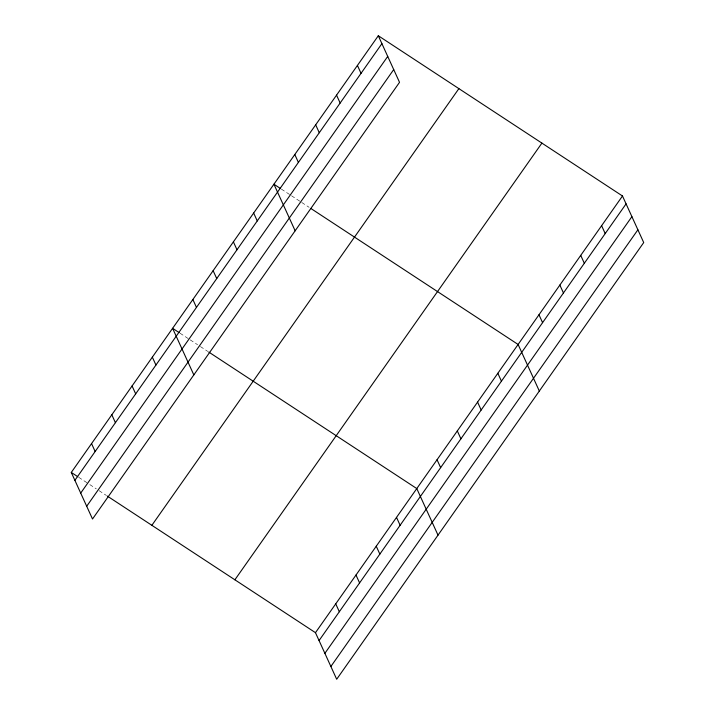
<?xml version="1.0" encoding="UTF-8"?>
<svg xmlns="http://www.w3.org/2000/svg" width="715" height="715" viewBox="0 0 715 715"><rect width="100%" height="100%" fill="white"/><g stroke="black" fill="none" stroke-linecap="round" stroke-linejoin="round"><path stroke-width="0.54" stroke-dasharray="3.58 2.68" d="M281.335 189.082L290.594 195.159M291.523 195.767L299.853 201.237M301.712 202.452L309.121 207.323M180.019 333.19L189.278 339.268M190.199 339.875L197.608 344.737M200.388 346.56L207.797 351.423M78.695 477.298L88.883 483.983M89.813 484.591L96.293 488.846M99.072 490.669L106.481 495.531"/><path stroke-width="1.07" d="M378.306 35.75L399.533 82.323L92.512 519.01L71.286 472.436L378.306 35.75L622.488 195.99L643.715 242.564L336.694 679.25L315.467 632.677L107.411 496.139M74.887 480.328L381.908 43.642M80.706 493.091L387.727 56.413M86.694 506.247L393.715 69.561M151.866 525.311L458.887 88.633M234.886 579.794L541.907 143.107M315.467 632.677L622.488 195.99M319.06 640.569L626.081 203.882M324.878 653.331L631.899 216.654M330.875 666.487L637.896 229.801M280.405 188.474L273.925 184.22L295.152 230.802M310.971 208.539L518.098 344.46L539.325 391.042M179.09 332.582L172.601 328.328L193.828 374.901M208.726 352.03L416.782 488.568L438.009 535.142M71.286 472.436L77.774 476.691M601.61 225.681L605.203 233.582M580.732 255.38L584.325 263.272M559.854 285.07L563.456 292.971M538.976 314.77L542.578 322.662M357.429 65.44L361.03 73.341M497.837 373.284L501.43 381.175M477.575 402.107L481.168 409.999M336.55 95.14L340.152 103.032M457.305 430.922L460.907 438.822M315.681 124.83L319.274 132.731M437.044 459.745L440.646 467.646M294.803 154.529L298.396 162.421M396.521 517.392L400.114 525.284M253.655 213.043L257.257 220.935M376.251 546.206L379.853 554.107M233.394 241.867L236.996 249.758M355.99 575.03L359.591 582.931M213.133 270.69L216.734 278.582M335.728 603.853L339.33 611.745M192.871 299.505L196.464 307.405M152.34 357.151L155.941 365.043M132.078 385.975L135.68 393.867M111.817 414.789L115.41 422.69M91.556 443.613L95.149 451.505"/></g></svg>
